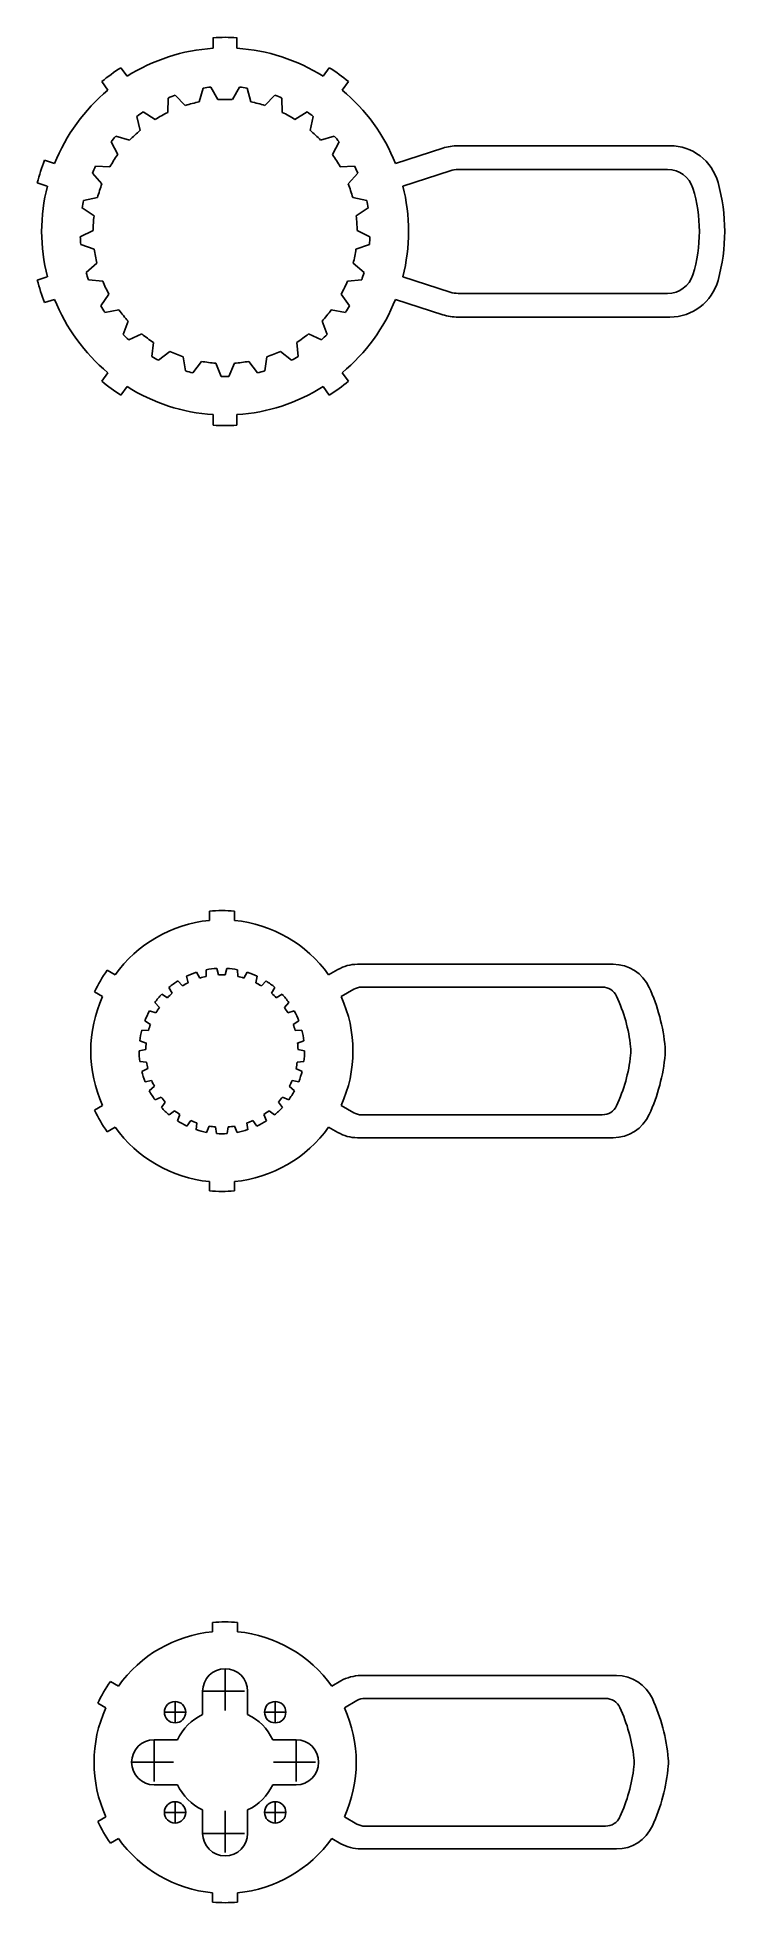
# Model space of a CAD drawing. Header units: millimetres. Extents: x 3235 to 3495, y -1826 to -1119.
import ezdxf

# ---------------------------------------------------------------- set-up
doc = ezdxf.new("R2010")
doc.units = ezdxf.units.MM
doc.linetypes.add('CENTER', pattern=[25.4, 15.875, -3.175, 3.175, -3.175])
doc.layers.add('LAYER_0', color=7, linetype='Continuous')

msp = doc.modelspace()

# ---------------------------------------------------------------- linework, layer by layer
at = {"layer": 'LAYER_0', "color": 4, "linetype": 'Continuous'}
for p, q in [((3301.33, -1122.71), (3301.33, -1118.7)), ((3310.33, -1122.71), (3310.33, -1118.7)), ((3268.63, -1133.34), (3266.28, -1130.09)), ((3343.03, -1133.34), (3345.38, -1130.09)), ((3261.35, -1138.63), (3258.99, -1135.38)), ((3297.51, -1137.82), (3296.05, -1143.06)), ((3303.08, -1142.17), (3300.37, -1137.46)), ((3311.29, -1137.46), (3308.58, -1142.17)), ((3315.61, -1143.06), (3314.15, -1137.82)), ((3350.31, -1138.63), (3352.67, -1135.38)), ((3284.25, -1141.6), (3284.14, -1147.03)), ((3290.73, -1144.42), (3286.93, -1140.54)), ((3324.73, -1140.54), (3320.93, -1144.42)), ((3327.52, -1147.03), (3327.41, -1141.6)), ((3272.35, -1148.56), (3273.59, -1153.85)), ((3279.32, -1149.68), (3274.68, -1146.86)), ((3336.98, -1146.86), (3332.34, -1149.68)), ((3338.07, -1153.85), (3339.31, -1148.56)), ((3262.55, -1158.26), (3265.06, -1163.07)), ((3269.58, -1157.6), (3264.38, -1156.04)), ((3347.27, -1156.04), (3342.08, -1157.6)), ((3346.6, -1163.07), (3349.11, -1158.26)), ((3474.62, -1159.69), (3394.3, -1159.69)), ((3241.14, -1166.44), (3237.33, -1165.2)), ((3370.52, -1166.44), (3388.43, -1160.62)), ((3238.36, -1175), (3234.55, -1173.76)), ((3255.47, -1170.09), (3259.1, -1174.12)), ((3262.12, -1167.71), (3256.69, -1167.48)), ((3354.96, -1167.48), (3349.54, -1167.71)), ((3352.56, -1174.12), (3356.19, -1170.09)), ((3373.3, -1175), (3391.21, -1169.18)), ((3473.8, -1168.69), (3394.3, -1168.69)), ((3257.4, -1179.34), (3252.09, -1180.47)), ((3359.57, -1180.47), (3354.25, -1179.34)), ((3251.55, -1183.3), (3256.08, -1186.31)), ((3355.58, -1186.31), (3360.11, -1183.3)), ((3255.73, -1191.79), (3250.87, -1194.21)), ((3360.79, -1194.21), (3355.93, -1191.79)), ((3251.05, -1197.08), (3256.18, -1198.87)), ((3355.48, -1198.87), (3360.61, -1197.08)), ((3238.36, -1209.38), (3234.55, -1210.62)), ((3257.21, -1204.26), (3253.09, -1207.81)), ((3358.57, -1207.81), (3354.45, -1204.26)), ((3373.3, -1209.38), (3391.21, -1215.2)), ((3253.98, -1210.55), (3259.4, -1211.01)), ((3261.74, -1215.98), (3258.64, -1220.44)), ((3353.02, -1220.44), (3349.92, -1215.98)), ((3352.26, -1211.01), (3357.67, -1210.55)), ((3473.8, -1215.69), (3394.3, -1215.69)), ((3241.14, -1217.94), (3237.33, -1219.18)), ((3260.18, -1222.87), (3265.53, -1221.96)), ((3346.12, -1221.96), (3351.48, -1222.87)), ((3370.52, -1217.94), (3388.43, -1223.76)), ((3269.04, -1226.19), (3267.14, -1231.28)), ((3344.52, -1231.28), (3342.62, -1226.19)), ((3474.62, -1224.69), (3394.3, -1224.69)), ((3269.24, -1233.26), (3274.2, -1231.05)), ((3278.65, -1234.28), (3278.08, -1239.68)), ((3280.61, -1241.07), (3284.86, -1237.69)), ((3326.8, -1237.69), (3331.05, -1241.07)), ((3333.58, -1239.68), (3333.01, -1234.28)), ((3337.45, -1231.05), (3342.42, -1233.26)), ((3289.97, -1239.71), (3290.76, -1245.09)), ((3293.55, -1245.8), (3296.84, -1241.48)), ((3302.28, -1242.17), (3304.39, -1247.17)), ((3307.27, -1247.17), (3309.38, -1242.17)), ((3314.82, -1241.48), (3318.11, -1245.8)), ((3320.9, -1245.09), (3321.69, -1239.71)), ((3261.35, -1245.76), (3258.99, -1249)), ((3268.63, -1251.05), (3266.28, -1254.29)), ((3343.03, -1251.05), (3345.38, -1254.29)), ((3350.31, -1245.76), (3352.67, -1249)), ((3301.33, -1261.67), (3301.33, -1265.68)), ((3310.33, -1261.67), (3310.33, -1265.68)), ((3299.86, -1449.96), (3299.86, -1453.48)), ((3309.36, -1449.96), (3309.36, -1453.48)), ((3356.08, -1470.12), (3453.13, -1470.12)), ((3261.05, -1472.37), (3264.1, -1474.12)), ((3287.86, -1476.44), (3289.63, -1478.29)), ((3291.77, -1477.11), (3291.16, -1474.63)), ((3294.99, -1473.11), (3296.24, -1475.34)), ((3298.61, -1474.73), (3298.64, -1472.17)), ((3302.72, -1471.66), (3303.39, -1474.13)), ((3305.83, -1474.13), (3306.49, -1471.66)), ((3310.58, -1472.17), (3310.61, -1474.73)), ((3312.98, -1475.34), (3314.23, -1473.11)), ((3318.06, -1474.63), (3317.45, -1477.11)), ((3319.59, -1478.29), (3321.36, -1476.44)), ((3348.58, -1472.13), (3345.12, -1474.12)), ((3256.3, -1480.59), (3259.35, -1482.35)), ((3280.89, -1486.5), (3279.16, -1484.61)), ((3281.78, -1481.44), (3283.95, -1482.79)), ((3285.74, -1481.11), (3284.53, -1478.86)), ((3324.69, -1478.86), (3323.48, -1481.11)), ((3325.27, -1482.79), (3327.44, -1481.44)), ((3330.06, -1484.61), (3328.33, -1486.5)), ((3349.87, -1482.35), (3354.66, -1479.59)), ((3448.98, -1478.79), (3357.66, -1478.79)), ((3277.53, -1492.91), (3275.38, -1491.52)), ((3277.14, -1487.8), (3279.58, -1488.56)), ((3329.64, -1488.56), (3332.08, -1487.8)), ((3333.84, -1491.52), (3331.69, -1492.91)), ((3275.87, -1499.97), (3273.45, -1499.15)), ((3274.22, -1495.11), (3276.77, -1495.24)), ((3332.45, -1495.24), (3335, -1495.11)), ((3335.77, -1499.15), (3333.35, -1499.97)), ((3273.21, -1502.91), (3275.72, -1502.41)), ((3333.5, -1502.41), (3336.01, -1502.91)), ((3276.02, -1507.21), (3273.47, -1507.02)), ((3274.17, -1510.72), (3276.48, -1509.61)), ((3332.74, -1509.61), (3335.04, -1510.72)), ((3335.75, -1507.02), (3333.2, -1507.21)), ((3277.96, -1514.19), (3275.45, -1514.64)), ((3277.05, -1518.05), (3279, -1516.4)), ((3281.58, -1520.46), (3279.26, -1521.53)), ((3329.96, -1521.53), (3327.64, -1520.46)), ((3330.21, -1516.4), (3332.17, -1518.05)), ((3333.77, -1514.64), (3331.26, -1514.19)), ((3256.3, -1525.4), (3259.35, -1523.65)), ((3281.66, -1524.43), (3283.14, -1522.35)), ((3286.65, -1525.64), (3284.66, -1527.25)), ((3287.71, -1529.46), (3288.63, -1527.08)), ((3320.59, -1527.08), (3321.51, -1529.46)), ((3324.56, -1527.25), (3322.57, -1525.64)), ((3326.08, -1522.35), (3327.56, -1524.43)), ((3349.87, -1523.65), (3354.66, -1526.41)), ((3448.98, -1527.21), (3357.66, -1527.21)), ((3261.05, -1533.63), (3264.1, -1531.87)), ((3292.84, -1529.4), (3291.32, -1531.45)), ((3294.82, -1532.84), (3295.12, -1530.3)), ((3299.78, -1531.49), (3298.81, -1533.86)), ((3302.55, -1534.33), (3302.2, -1531.8)), ((3307.02, -1531.8), (3306.67, -1534.33)), ((3310.41, -1533.86), (3309.44, -1531.49)), ((3314.1, -1530.3), (3314.4, -1532.84)), ((3317.9, -1531.45), (3316.38, -1529.4)), ((3348.58, -1533.87), (3345.12, -1531.87)), ((3356.08, -1535.88), (3453.13, -1535.88)), ((3299.86, -1556.04), (3299.86, -1552.52)), ((3309.36, -1556.04), (3309.36, -1552.52)), ((3301.09, -1719.71), (3301.09, -1723.23)), ((3310.59, -1719.71), (3310.59, -1723.23)), ((3357.31, -1739.87), (3454.36, -1739.87)), ((3262.28, -1742.12), (3265.32, -1743.88)), ((3297.29, -1754.67), (3297.29, -1745.8)), ((3314.39, -1745.8), (3314.39, -1754.67)), ((3349.81, -1741.88), (3346.35, -1743.88)), ((3257.53, -1750.35), (3260.57, -1752.1)), ((3351.1, -1752.1), (3355.88, -1749.34)), ((3450.21, -1748.54), (3358.88, -1748.54)), ((3278.89, -1764.2), (3287.76, -1764.2)), ((3323.92, -1764.2), (3332.79, -1764.2)), ((3287.76, -1781.3), (3278.89, -1781.3)), ((3332.79, -1781.3), (3323.92, -1781.3)), ((3257.53, -1795.16), (3260.57, -1793.4)), ((3297.29, -1799.7), (3297.29, -1790.83)), ((3314.39, -1790.83), (3314.39, -1799.7)), ((3351.1, -1793.4), (3355.88, -1796.16)), ((3262.28, -1803.39), (3265.32, -1801.63)), ((3349.81, -1803.63), (3346.35, -1801.63)), ((3450.21, -1796.97), (3358.88, -1796.97)), ((3357.31, -1805.63), (3454.36, -1805.63)), ((3301.09, -1825.79), (3301.09, -1822.28)), ((3310.59, -1825.79), (3310.59, -1822.28))]:
    msp.add_line(p, q, dxfattribs=at)
at = {"layer": 'LAYER_0', "color": 100, "linetype": 'CENTER'}
for p, q in [((3305.84, -1737.25), (3305.84, -1754.35)), ((3297.29, -1745.8), (3314.39, -1745.8)), ((3282.79, -1753.75), (3290.89, -1753.75)), ((3286.84, -1749.7), (3286.84, -1757.8)), ((3320.79, -1753.75), (3328.89, -1753.75)), ((3324.84, -1749.7), (3324.84, -1757.8)), ((3278.89, -1764.2), (3278.89, -1781.3)), ((3332.79, -1764.2), (3332.79, -1781.3)), ((3270.34, -1772.75), (3287.44, -1772.75)), ((3324.24, -1772.75), (3341.34, -1772.75)), ((3286.84, -1787.7), (3286.84, -1795.8)), ((3324.84, -1787.7), (3324.84, -1795.8)), ((3282.79, -1791.75), (3290.89, -1791.75)), ((3305.84, -1791.15), (3305.84, -1808.25)), ((3320.79, -1791.75), (3328.89, -1791.75)), ((3297.29, -1799.7), (3314.39, -1799.7))]:
    msp.add_line(p, q, dxfattribs=at)
at = {"layer": 'LAYER_0', "color": 4, "linetype": 'Continuous'}
for centre in [(3286.84, -1753.75), (3324.84, -1753.75), (3286.84, -1791.75), (3324.84, -1791.75)]:
    msp.add_circle(centre, 4.05, dxfattribs=at)
for centre, radius, start, end in [((3305.83, -1192.19), 69.62, 93.70572, 122.29428), ((3305.83, -1192.19), 73.62, 86.49587, 93.50413), ((3305.83, -1192.19), 69.62, 57.70572, 86.29428), ((3305.83, -1192.19), 73.62, 122.49587, 129.50413), ((3305.83, -1192.19), 73.62, 50.49587, 57.50413), ((3305.83, -1192.19), 69.62, 129.70572, 158.29428), ((3305.83, -1192.19), 55, 95.69878, 98.70122), ((3305.83, -1192.19), 55, 81.29878, 84.30122), ((3305.83, -1192.19), 69.62, 21.70572, 50.29428), ((3305.83, -1192.19), 55, 110.09878, 113.10122), ((3305.83, -1192.19), 50.1, 101.25817, 107.54183), ((3305.83, -1192.19), 50.1, 86.85817, 93.14183), ((3305.83, -1192.19), 50.1, 72.45817, 78.74183), ((3305.83, -1192.19), 55, 66.89878, 69.90122), ((3305.83, -1192.19), 55, 124.49878, 127.50122), ((3305.83, -1192.19), 50.1, 115.65817, 121.94183), ((3305.83, -1192.19), 50.1, 58.05817, 64.34183), ((3305.83, -1192.19), 55, 52.49878, 55.50122), ((3305.83, -1192.19), 55, 138.89878, 141.90122), ((3305.83, -1192.19), 50.1, 130.05817, 136.34183), ((3305.83, -1192.19), 50.1, 43.65817, 49.94183), ((3305.83, -1192.19), 55, 38.09878, 41.10122), ((3394.3, -1178.69), 19, 90, 108), ((3474.62, -1178.69), 19, 15.46601, 90), ((3305.83, -1192.19), 73.62, 158.49587, 165.50413), ((3305.83, -1192.19), 50.1, 144.45817, 150.74183), ((3305.83, -1192.19), 50.1, 29.25817, 35.54183), ((3305.83, -1192.19), 55, 153.29878, 156.30122), ((3305.83, -1192.19), 50.1, 158.85817, 165.14183), ((3305.83, -1192.19), 50.1, 14.85817, 21.14183), ((3305.83, -1192.19), 55, 23.69878, 26.70122), ((3394.3, -1178.69), 10, 90, 108), ((3473.8, -1178.69), 10, 17.06631, 90), ((3425.83, -1192.19), 69.63, 344.53399, 15.46601), ((3305.83, -1192.19), 69.62, 165.70572, 194.29428), ((3305.83, -1192.19), 55, 167.69878, 170.70122), ((3305.83, -1192.19), 55, 9.29878, 12.30122), ((3305.83, -1192.19), 69.62, 345.70572, 14.29428), ((3429.83, -1192.19), 56, 342.93369, 17.06631), ((3305.83, -1192.19), 50.1, 173.25817, 179.54183), ((3305.83, -1192.19), 50.1, 0.45817, 6.74183), ((3305.83, -1192.19), 55, 182.09878, 185.10122), ((3305.83, -1192.19), 55, 354.89878, 357.90122), ((3305.83, -1192.19), 50.1, 187.65817, 193.94183), ((3305.83, -1192.19), 50.1, 346.05817, 352.34183), ((3305.83, -1192.19), 55, 196.49878, 199.50122), ((3305.83, -1192.19), 55, 340.49878, 343.50122), ((3473.8, -1205.69), 10, 270, 342.93369), ((3305.83, -1192.19), 73.62, 194.49587, 201.50413), ((3305.83, -1192.19), 50.1, 202.05817, 208.34183), ((3305.83, -1192.19), 50.1, 331.65817, 337.94183), ((3394.3, -1205.69), 10, 252, 270), ((3474.62, -1205.69), 19, 270, 344.53399), ((3305.83, -1192.19), 69.62, 201.70572, 230.29428), ((3305.83, -1192.19), 55, 210.89878, 213.90122), ((3305.83, -1192.19), 50.1, 216.45817, 222.74183), ((3305.83, -1192.19), 50.1, 317.25817, 323.54183), ((3305.83, -1192.19), 69.62, 309.70572, 338.29428), ((3305.83, -1192.19), 55, 326.09878, 329.10122), ((3394.3, -1205.69), 19, 252, 270), ((3305.83, -1192.19), 55, 225.29878, 228.30122), ((3305.83, -1192.19), 50.1, 230.85817, 237.14183), ((3305.83, -1192.19), 50.1, 245.25817, 251.54183), ((3305.83, -1192.19), 50.1, 288.45817, 294.74183), ((3305.83, -1192.19), 50.1, 302.85817, 309.14183), ((3305.83, -1192.19), 55, 311.69878, 314.70122), ((3305.83, -1192.19), 55, 239.69878, 242.70122), ((3305.83, -1192.19), 55, 254.09878, 257.10122), ((3305.83, -1192.19), 50.1, 259.65817, 265.94183), ((3305.83, -1192.19), 50.1, 274.05817, 280.34183), ((3305.83, -1192.19), 55, 282.89878, 285.90122), ((3305.83, -1192.19), 55, 297.29878, 300.30122), ((3305.83, -1192.19), 73.62, 230.49587, 237.50413), ((3305.83, -1192.19), 69.62, 237.70572, 266.29428), ((3305.83, -1192.19), 55, 268.49878, 271.50122), ((3305.83, -1192.19), 69.62, 273.70572, 302.29428), ((3305.83, -1192.19), 73.62, 302.49587, 309.50413), ((3305.83, -1192.19), 73.62, 266.49587, 273.50413), ((3304.61, -1503), 53.25, 84.88231, 95.11769), ((3304.61, -1503), 49.75, 95.4788, 144.5212), ((3304.61, -1503), 49.75, 35.4788, 84.5212), ((3356.08, -1485.12), 15, 90, 120), ((3453.13, -1485.12), 15, 24.62939, 90), ((3304.61, -1503), 53.25, 144.88231, 155.11769), ((3304.61, -1503), 31.4, 122.24133, 129.75867), ((3304.61, -1503), 28.9, 116.37424, 121.22576), ((3304.61, -1503), 31.4, 107.84133, 115.35867), ((3304.61, -1503), 28.9, 101.97424, 106.82576), ((3304.61, -1503), 31.4, 93.44133, 100.95867), ((3304.61, -1503), 28.9, 87.57424, 92.42576), ((3304.61, -1503), 31.4, 79.04133, 86.55867), ((3304.61, -1503), 28.9, 73.17424, 78.02576), ((3304.61, -1503), 31.4, 64.64133, 72.15867), ((3304.61, -1503), 28.9, 58.77424, 63.62576), ((3304.61, -1503), 31.4, 50.24133, 57.75867), ((3304.61, -1503), 49.75, 155.4788, 204.5212), ((3304.61, -1503), 31.4, 136.64133, 144.15867), ((3304.61, -1503), 28.9, 130.77424, 135.62576), ((3304.61, -1503), 28.9, 44.37424, 49.22576), ((3304.61, -1503), 31.4, 35.84133, 43.35867), ((3304.61, -1503), 49.75, 335.4788, 24.5212), ((3357.66, -1484.79), 6, 90, 120), ((3448.98, -1484.79), 6, 25.01337, 90), ((3399.48, -1507.88), 60.62, 6.14308, 25.01337), ((3403.48, -1507.88), 69.63, 5.12796, 24.62939), ((3304.61, -1503), 31.4, 151.04133, 158.55867), ((3304.61, -1503), 28.9, 145.17424, 150.02576), ((3304.61, -1503), 28.9, 29.97424, 34.82576), ((3304.61, -1503), 31.4, 21.44133, 28.95867), ((3304.61, -1503), 31.4, 165.44133, 172.95867), ((3304.61, -1503), 28.9, 159.57424, 164.42576), ((3304.61, -1503), 28.9, 15.57424, 20.42576), ((3304.61, -1503), 31.4, 7.04133, 14.55867), ((3304.61, -1503), 31.4, 179.84133, 187.35867), ((3304.61, -1503), 28.9, 173.97424, 178.82576), ((3304.61, -1503), 28.9, 1.17424, 6.02576), ((3304.61, -1503), 31.4, 352.64133, 0.15867), ((3399.48, -1498.12), 60.62, 334.98663, 353.85692), ((3444.84, -1503), 15, 353.85692, 6.14308), ((3403.48, -1498.12), 69.63, 335.37061, 354.87204), ((3457.88, -1503), 15, 354.87204, 5.12796), ((3304.61, -1503), 31.4, 194.24133, 201.75867), ((3304.61, -1503), 28.9, 188.37424, 193.22576), ((3304.61, -1503), 28.9, 346.77424, 351.62576), ((3304.61, -1503), 31.4, 338.24133, 345.75867), ((3304.61, -1503), 31.4, 208.64133, 216.15867), ((3304.61, -1503), 28.9, 202.77424, 207.62576), ((3304.61, -1503), 28.9, 217.17424, 222.02576), ((3304.61, -1503), 28.9, 317.97424, 322.82576), ((3304.61, -1503), 31.4, 323.84133, 331.35867), ((3304.61, -1503), 28.9, 332.37424, 337.22576), ((3304.61, -1503), 53.25, 204.88231, 215.11769), ((3304.61, -1503), 31.4, 223.04133, 230.55867), ((3304.61, -1503), 28.9, 231.57424, 236.42576), ((3304.61, -1503), 28.9, 303.57424, 308.42576), ((3304.61, -1503), 31.4, 309.44133, 316.95867), ((3357.66, -1521.21), 6, 240, 270), ((3448.98, -1521.21), 6, 270, 334.98663), ((3453.13, -1520.88), 15, 270, 335.37061), ((3304.61, -1503), 49.75, 215.4788, 264.5212), ((3304.61, -1503), 31.4, 237.44133, 244.95867), ((3304.61, -1503), 28.9, 245.97424, 250.82576), ((3304.61, -1503), 31.4, 251.84133, 259.35867), ((3304.61, -1503), 28.9, 260.37424, 265.22576), ((3304.61, -1503), 31.4, 266.24133, 273.75867), ((3304.61, -1503), 28.9, 274.77424, 279.62576), ((3304.61, -1503), 49.75, 275.4788, 324.5212), ((3304.61, -1503), 31.4, 280.64133, 288.15867), ((3304.61, -1503), 28.9, 289.17424, 294.02576), ((3304.61, -1503), 31.4, 295.04133, 302.55867), ((3356.08, -1520.88), 15, 240, 270), ((3304.61, -1503), 53.25, 264.88231, 275.11769), ((3305.84, -1772.75), 49.75, 95.4788, 144.5212), ((3305.84, -1772.75), 53.25, 84.88231, 95.11769), ((3305.84, -1772.75), 49.75, 35.4788, 84.5212), ((3305.84, -1745.8), 8.55, 0, 180), ((3357.31, -1754.87), 15, 90, 120), ((3454.36, -1754.87), 15, 24.62939, 90), ((3305.84, -1772.75), 53.25, 144.88231, 155.11769), ((3305.84, -1772.75), 49.75, 155.4788, 204.5212), ((3305.84, -1772.75), 49.75, 335.4788, 24.5212), ((3358.88, -1754.54), 6, 90, 120), ((3450.21, -1754.54), 6, 25.01337, 90), ((3400.7, -1777.63), 60.62, 6.14308, 25.01337), ((3404.7, -1777.63), 69.63, 5.12796, 24.62939), ((3305.84, -1772.75), 20, 115.30901, 154.69099), ((3305.84, -1772.75), 20, 25.30901, 64.69099), ((3278.89, -1772.75), 8.55, 90, 270), ((3332.79, -1772.75), 8.55, 270, 90), ((3400.7, -1767.87), 60.62, 334.98663, 353.85692), ((3446.07, -1772.75), 15, 353.85692, 6.14308), ((3404.7, -1767.87), 69.63, 335.37061, 354.87204), ((3459.11, -1772.75), 15, 354.87204, 5.12796), ((3305.84, -1772.75), 20, 205.30901, 244.69099), ((3305.84, -1772.75), 20, 295.30901, 334.69099), ((3305.84, -1772.75), 53.25, 204.88231, 215.11769), ((3358.88, -1790.97), 6, 240, 270), ((3450.21, -1790.97), 6, 270, 334.98663), ((3454.36, -1790.63), 15, 270, 335.37061), ((3305.84, -1772.75), 49.75, 215.4788, 264.5212), ((3305.84, -1799.7), 8.55, 180, 0), ((3305.84, -1772.75), 49.75, 275.4788, 324.5212), ((3357.31, -1790.63), 15, 240, 270), ((3305.84, -1772.75), 53.25, 264.88231, 275.11769)]:
    msp.add_arc(centre, radius, start, end, dxfattribs=at)

doc.saveas('drawing.dxf')
